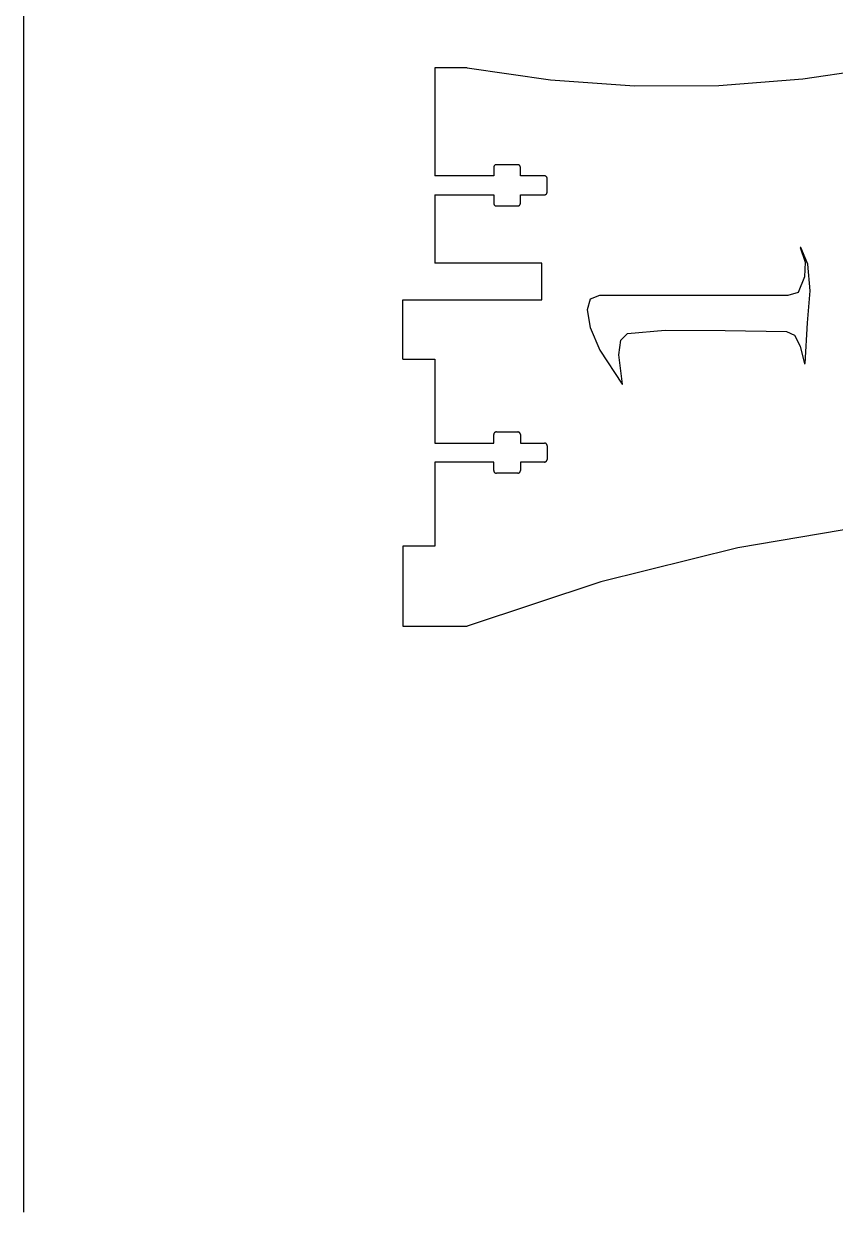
# Model space of a CAD drawing. Extents: x -22.1 to 21.9, y -13.2 to 13.2.
# Drawn here: x -22.09 to -16.11, y -13.18 to -4.43 of the extents above; entities that cross this region are included whole.
import ezdxf

# ---------------------------------------------------------------- set-up
doc = ezdxf.new("R2010")
doc.units = 0
doc.header["$MEASUREMENT"] = 0
doc.layers.get('0').update_dxf_attribs({"linetype": 'CONTINUOUS'})

msp = doc.modelspace()

# ---------------------------------------------------------------- linework, layer by layer
for p, q in [((-22.0927, -13.1835), (-22.0927, 12.8477)), ((-16.3503, -4.8344), (-14.438, -4.5482)), ((-18.8261, -4.7528), (-19.0624, -4.7528)), ((-19.0624, -4.7528), (-19.0624, -5.549)), ((-18.8261, -4.7528), (-18.2112, -4.8421)), ((-18.2112, -4.8421), (-17.5913, -4.8856)), ((-17.5913, -4.8856), (-16.9699, -4.8831)), ((-16.9699, -4.8831), (-16.3503, -4.8344)), ((-18.6292, -5.4853), (-18.6293, -5.4866)), ((-18.6293, -5.4866), (-18.6293, -5.549)), ((-18.6291, -5.4841), (-18.6292, -5.4853)), ((-18.6289, -5.4828), (-18.6291, -5.4841)), ((-18.6286, -5.4815), (-18.6289, -5.4828)), ((-18.6282, -5.4803), (-18.6286, -5.4815)), ((-18.6278, -5.4791), (-18.6282, -5.4803)), ((-18.6273, -5.4779), (-18.6278, -5.4791)), ((-18.6267, -5.4768), (-18.6273, -5.4779)), ((-18.626, -5.4757), (-18.6267, -5.4768)), ((-18.6252, -5.4746), (-18.626, -5.4757)), ((-18.6244, -5.4736), (-18.6252, -5.4746)), ((-18.6235, -5.4727), (-18.6244, -5.4736)), ((-18.6226, -5.4718), (-18.6235, -5.4727)), ((-18.6216, -5.471), (-18.6226, -5.4718)), ((-18.6205, -5.4703), (-18.6216, -5.471)), ((-18.6194, -5.4696), (-18.6205, -5.4703)), ((-18.6183, -5.469), (-18.6194, -5.4696)), ((-18.6171, -5.4684), (-18.6183, -5.469)), ((-18.6159, -5.468), (-18.6171, -5.4684)), ((-18.6147, -5.4676), (-18.6159, -5.468)), ((-18.6134, -5.4673), (-18.6147, -5.4676)), ((-18.6122, -5.4671), (-18.6134, -5.4673)), ((-18.6109, -5.467), (-18.6122, -5.4671)), ((-18.6096, -5.4669), (-18.6109, -5.467)), ((-18.4521, -5.4669), (-18.6096, -5.4669)), ((-18.4508, -5.467), (-18.4521, -5.4669)), ((-18.4496, -5.4671), (-18.4508, -5.467)), ((-18.4483, -5.4673), (-18.4496, -5.4671)), ((-18.447, -5.4676), (-18.4483, -5.4673)), ((-18.4458, -5.468), (-18.447, -5.4676)), ((-18.4446, -5.4684), (-18.4458, -5.468)), ((-18.4434, -5.469), (-18.4446, -5.4684)), ((-18.4423, -5.4696), (-18.4434, -5.469)), ((-18.4412, -5.4703), (-18.4423, -5.4696)), ((-18.4401, -5.471), (-18.4412, -5.4703)), ((-18.4391, -5.4718), (-18.4401, -5.471)), ((-18.4382, -5.4727), (-18.4391, -5.4718)), ((-18.4373, -5.4736), (-18.4382, -5.4727)), ((-18.4365, -5.4746), (-18.4373, -5.4736)), ((-18.4358, -5.4757), (-18.4365, -5.4746)), ((-18.4351, -5.4768), (-18.4358, -5.4757)), ((-18.4345, -5.4779), (-18.4351, -5.4768)), ((-18.4339, -5.4791), (-18.4345, -5.4779)), ((-18.4335, -5.4803), (-18.4339, -5.4791)), ((-18.4331, -5.4815), (-18.4335, -5.4803)), ((-18.4328, -5.4828), (-18.4331, -5.4815)), ((-18.4326, -5.4841), (-18.4328, -5.4828)), ((-18.4325, -5.4853), (-18.4326, -5.4841)), ((-18.4324, -5.4866), (-18.4325, -5.4853)), ((-18.4324, -5.549), (-18.4324, -5.4866)), ((-18.6293, -5.549), (-19.0624, -5.549)), ((-18.2553, -5.549), (-18.4324, -5.549)), ((-18.2539, -5.5491), (-18.2553, -5.549)), ((-18.2526, -5.5492), (-18.2539, -5.5491)), ((-18.2513, -5.5494), (-18.2526, -5.5492)), ((-18.25, -5.5498), (-18.2513, -5.5494)), ((-18.2487, -5.5502), (-18.25, -5.5498)), ((-18.2474, -5.5507), (-18.2487, -5.5502)), ((-18.2462, -5.5512), (-18.2474, -5.5507)), ((-18.245, -5.5519), (-18.2462, -5.5512)), ((-18.2439, -5.5526), (-18.245, -5.5519)), ((-18.2429, -5.5534), (-18.2439, -5.5526)), ((-18.2418, -5.5543), (-18.2429, -5.5534)), ((-18.2409, -5.5553), (-18.2418, -5.5543)), ((-18.24, -5.5563), (-18.2409, -5.5553)), ((-18.2392, -5.5574), (-18.24, -5.5563)), ((-18.2385, -5.5585), (-18.2392, -5.5574)), ((-18.2378, -5.5597), (-18.2385, -5.5585)), ((-18.2372, -5.5609), (-18.2378, -5.5597)), ((-18.2367, -5.5621), (-18.2372, -5.5609)), ((-18.2363, -5.5634), (-18.2367, -5.5621)), ((-18.236, -5.5647), (-18.2363, -5.5634)), ((-18.2358, -5.566), (-18.236, -5.5647)), ((-18.2356, -5.5674), (-18.2358, -5.566)), ((-18.2356, -5.5687), (-18.2356, -5.5674)), ((-18.2356, -5.6691), (-18.2356, -5.5687)), ((-19.0624, -5.6888), (-19.0624, -6.1917)), ((-19.0624, -5.6888), (-18.6293, -5.6888)), ((-18.6293, -5.6888), (-18.6293, -5.7512)), ((-18.4324, -5.6888), (-18.2553, -5.6888)), ((-18.4324, -5.7512), (-18.4324, -5.6888)), ((-18.2553, -5.6888), (-18.254, -5.6887)), ((-18.254, -5.6887), (-18.2527, -5.6886)), ((-18.2527, -5.6886), (-18.2514, -5.6884)), ((-18.2514, -5.6884), (-18.2502, -5.6881)), ((-18.2502, -5.6881), (-18.2489, -5.6877)), ((-18.2489, -5.6877), (-18.2477, -5.6873)), ((-18.2477, -5.6873), (-18.2466, -5.6868)), ((-18.2466, -5.6868), (-18.2454, -5.6861)), ((-18.2454, -5.6861), (-18.2443, -5.6855)), ((-18.2443, -5.6855), (-18.2433, -5.6847)), ((-18.2433, -5.6847), (-18.2423, -5.6839)), ((-18.2423, -5.6839), (-18.2414, -5.683)), ((-18.2414, -5.683), (-18.2405, -5.6821)), ((-18.2405, -5.6821), (-18.2397, -5.6811)), ((-18.2397, -5.6811), (-18.2389, -5.68)), ((-18.2389, -5.68), (-18.2382, -5.6789)), ((-18.2382, -5.6789), (-18.2376, -5.6778)), ((-18.2376, -5.6778), (-18.2371, -5.6766)), ((-18.2371, -5.6766), (-18.2366, -5.6754)), ((-18.2366, -5.6754), (-18.2363, -5.6742)), ((-18.2363, -5.6742), (-18.236, -5.6729)), ((-18.236, -5.6729), (-18.2358, -5.6717)), ((-18.2358, -5.6717), (-18.2356, -5.6704)), ((-18.2356, -5.6704), (-18.2356, -5.6691)), ((-18.6293, -5.7512), (-18.6292, -5.7525)), ((-18.6292, -5.7525), (-18.6291, -5.7538)), ((-18.6291, -5.7538), (-18.6289, -5.755)), ((-18.6289, -5.755), (-18.6286, -5.7563)), ((-18.6286, -5.7563), (-18.6282, -5.7575)), ((-18.6282, -5.7575), (-18.6278, -5.7587)), ((-18.6278, -5.7587), (-18.6273, -5.7599)), ((-18.6273, -5.7599), (-18.6267, -5.761)), ((-18.6267, -5.761), (-18.626, -5.7621)), ((-18.626, -5.7621), (-18.6252, -5.7632)), ((-18.6252, -5.7632), (-18.6244, -5.7642)), ((-18.6244, -5.7642), (-18.6235, -5.7651)), ((-18.6235, -5.7651), (-18.6226, -5.766)), ((-18.6226, -5.766), (-18.6216, -5.7668)), ((-18.6216, -5.7668), (-18.6205, -5.7676)), ((-18.6205, -5.7676), (-18.6194, -5.7682)), ((-18.6194, -5.7682), (-18.6183, -5.7688)), ((-18.6183, -5.7688), (-18.6171, -5.7694)), ((-18.6171, -5.7694), (-18.6159, -5.7698)), ((-18.6159, -5.7698), (-18.6147, -5.7702)), ((-18.6147, -5.7702), (-18.6134, -5.7705)), ((-18.6134, -5.7705), (-18.6122, -5.7707)), ((-18.6122, -5.7707), (-18.6109, -5.7708)), ((-18.6109, -5.7708), (-18.6096, -5.7709)), ((-18.6096, -5.7709), (-18.4521, -5.7709)), ((-18.4521, -5.7709), (-18.4508, -5.7708)), ((-18.4508, -5.7708), (-18.4496, -5.7707)), ((-18.4496, -5.7707), (-18.4483, -5.7705)), ((-18.4483, -5.7705), (-18.447, -5.7702)), ((-18.447, -5.7702), (-18.4458, -5.7698)), ((-18.4458, -5.7698), (-18.4446, -5.7694)), ((-18.4446, -5.7694), (-18.4434, -5.7688)), ((-18.4434, -5.7688), (-18.4423, -5.7682)), ((-18.4423, -5.7682), (-18.4412, -5.7676)), ((-18.4412, -5.7676), (-18.4401, -5.7668)), ((-18.4401, -5.7668), (-18.4391, -5.766)), ((-18.4391, -5.766), (-18.4382, -5.7651)), ((-18.4382, -5.7651), (-18.4373, -5.7642)), ((-18.4373, -5.7642), (-18.4365, -5.7632)), ((-18.4365, -5.7632), (-18.4358, -5.7621)), ((-18.4358, -5.7621), (-18.4351, -5.761)), ((-18.4351, -5.761), (-18.4345, -5.7599)), ((-18.4345, -5.7599), (-18.4339, -5.7587)), ((-18.4339, -5.7587), (-18.4335, -5.7575)), ((-18.4335, -5.7575), (-18.4331, -5.7563)), ((-18.4331, -5.7563), (-18.4328, -5.755)), ((-18.4328, -5.755), (-18.4326, -5.7538)), ((-18.4326, -5.7538), (-18.4325, -5.7525)), ((-18.4325, -5.7525), (-18.4324, -5.7512)), ((-16.371, -6.0779), (-16.334, -6.186)), ((-16.3653, -6.0779), (-16.371, -6.0779)), ((-16.3141, -6.2002), (-16.3653, -6.0779)), ((-18.275, -6.1917), (-19.0624, -6.1917)), ((-18.275, -6.4634), (-18.275, -6.1917)), ((-16.334, -6.186), (-16.3397, -6.2926)), ((-16.297, -6.3964), (-16.3141, -6.2002)), ((-16.3397, -6.2926), (-16.3852, -6.4078)), ((-19.2986, -6.4634), (-18.275, -6.4634)), ((-19.2986, -6.8984), (-19.2986, -6.4634)), ((-17.9179, -6.4568), (-17.9406, -6.5358)), ((-17.8496, -6.4305), (-17.9179, -6.4568)), ((-16.462, -6.4305), (-17.8496, -6.4305)), ((-16.3852, -6.4078), (-16.462, -6.4305)), ((-16.3155, -6.631), (-16.297, -6.3964)), ((-17.9406, -6.5358), (-17.9172, -6.6659)), ((-16.334, -6.931), (-16.3155, -6.631)), ((-17.9172, -6.6659), (-17.8468, -6.8343)), ((-17.6915, -6.7593), (-17.6435, -6.7106)), ((-17.6435, -6.7106), (-17.3662, -6.6865)), ((-17.3662, -6.6865), (-16.9226, -6.6893)), ((-16.9226, -6.6893), (-16.4705, -6.695)), ((-16.4705, -6.695), (-16.4129, -6.722)), ((-16.4129, -6.722), (-16.371, -6.8031)), ((-17.7074, -6.8685), (-17.6915, -6.7593)), ((-16.371, -6.8031), (-16.3397, -6.9339)), ((-19.2986, -6.8984), (-19.0624, -6.8984)), ((-19.0624, -6.8984), (-19.0624, -7.5175)), ((-17.8468, -6.8343), (-17.6819, -7.0846)), ((-17.679, -7.0846), (-17.7074, -6.8685)), ((-16.3397, -6.9339), (-16.334, -6.931)), ((-17.6819, -7.0846), (-17.679, -7.0846)), ((-18.6235, -7.4412), (-18.6244, -7.4421)), ((-18.6226, -7.4403), (-18.6235, -7.4412)), ((-18.6216, -7.4395), (-18.6226, -7.4403)), ((-18.6205, -7.4388), (-18.6216, -7.4395)), ((-18.6194, -7.4381), (-18.6205, -7.4388)), ((-18.6183, -7.4375), (-18.6194, -7.4381)), ((-18.6171, -7.4369), (-18.6183, -7.4375)), ((-18.6159, -7.4365), (-18.6171, -7.4369)), ((-18.6147, -7.4361), (-18.6159, -7.4365)), ((-18.6134, -7.4358), (-18.6147, -7.4361)), ((-18.6122, -7.4356), (-18.6134, -7.4358)), ((-18.6109, -7.4355), (-18.6122, -7.4356)), ((-18.6096, -7.4354), (-18.6109, -7.4355)), ((-18.6096, -7.4354), (-18.4521, -7.4354)), ((-18.4508, -7.4355), (-18.4521, -7.4354)), ((-18.4496, -7.4356), (-18.4508, -7.4355)), ((-18.4483, -7.4358), (-18.4496, -7.4356)), ((-18.447, -7.4361), (-18.4483, -7.4358)), ((-18.4458, -7.4365), (-18.447, -7.4361)), ((-18.4446, -7.4369), (-18.4458, -7.4365)), ((-18.4434, -7.4375), (-18.4446, -7.4369)), ((-18.4423, -7.4381), (-18.4434, -7.4375)), ((-18.4412, -7.4388), (-18.4423, -7.4381)), ((-18.4401, -7.4395), (-18.4412, -7.4388)), ((-18.4391, -7.4403), (-18.4401, -7.4395)), ((-18.4382, -7.4412), (-18.4391, -7.4403)), ((-18.4373, -7.4421), (-18.4382, -7.4412)), ((-19.0624, -7.5175), (-18.6293, -7.5175)), ((-18.6292, -7.4538), (-18.6293, -7.4551)), ((-18.6293, -7.5175), (-18.6293, -7.4551)), ((-18.6291, -7.4526), (-18.6292, -7.4538)), ((-18.6289, -7.4513), (-18.6291, -7.4526)), ((-18.6286, -7.45), (-18.6289, -7.4513)), ((-18.6282, -7.4488), (-18.6286, -7.45)), ((-18.6278, -7.4476), (-18.6282, -7.4488)), ((-18.6273, -7.4464), (-18.6278, -7.4476)), ((-18.6267, -7.4453), (-18.6273, -7.4464)), ((-18.626, -7.4442), (-18.6267, -7.4453)), ((-18.6252, -7.4431), (-18.626, -7.4442)), ((-18.6244, -7.4421), (-18.6252, -7.4431)), ((-18.4365, -7.4431), (-18.4373, -7.4421)), ((-18.4358, -7.4442), (-18.4365, -7.4431)), ((-18.4351, -7.4453), (-18.4358, -7.4442)), ((-18.4345, -7.4464), (-18.4351, -7.4453)), ((-18.4339, -7.4476), (-18.4345, -7.4464)), ((-18.4335, -7.4488), (-18.4339, -7.4476)), ((-18.4331, -7.45), (-18.4335, -7.4488)), ((-18.4328, -7.4513), (-18.4331, -7.45)), ((-18.4326, -7.4526), (-18.4328, -7.4513)), ((-18.4325, -7.4538), (-18.4326, -7.4526)), ((-18.4324, -7.4551), (-18.4325, -7.4538)), ((-18.4324, -7.4551), (-18.4324, -7.5175)), ((-18.4324, -7.5175), (-18.2553, -7.5175)), ((-18.2539, -7.5176), (-18.2553, -7.5175)), ((-18.2526, -7.5177), (-18.2539, -7.5176)), ((-18.2513, -7.5179), (-18.2526, -7.5177)), ((-18.25, -7.5183), (-18.2513, -7.5179)), ((-18.2487, -7.5187), (-18.25, -7.5183)), ((-18.2474, -7.5192), (-18.2487, -7.5187)), ((-18.2462, -7.5197), (-18.2474, -7.5192)), ((-18.245, -7.5204), (-18.2462, -7.5197)), ((-18.2439, -7.5211), (-18.245, -7.5204)), ((-18.2429, -7.5219), (-18.2439, -7.5211)), ((-18.2418, -7.5228), (-18.2429, -7.5219)), ((-18.2409, -7.5238), (-18.2418, -7.5228)), ((-18.24, -7.5248), (-18.2409, -7.5238)), ((-18.2392, -7.5259), (-18.24, -7.5248)), ((-18.2385, -7.527), (-18.2392, -7.5259)), ((-18.2378, -7.5282), (-18.2385, -7.527)), ((-18.2372, -7.5294), (-18.2378, -7.5282)), ((-18.2367, -7.5306), (-18.2372, -7.5294)), ((-18.2363, -7.5319), (-18.2367, -7.5306)), ((-18.236, -7.5332), (-18.2363, -7.5319)), ((-18.2358, -7.5345), (-18.236, -7.5332)), ((-18.2356, -7.5359), (-18.2358, -7.5345)), ((-18.2356, -7.5372), (-18.2356, -7.5359)), ((-18.2356, -7.5372), (-18.2356, -7.6376)), ((-18.6293, -7.6573), (-19.0624, -7.6573)), ((-19.0624, -7.6573), (-19.0624, -8.2764)), ((-18.6293, -7.7197), (-18.6293, -7.6573)), ((-18.2553, -7.6573), (-18.4324, -7.6573)), ((-18.4324, -7.6573), (-18.4324, -7.7197)), ((-18.2553, -7.6573), (-18.2539, -7.6572)), ((-18.2539, -7.6572), (-18.2526, -7.6571)), ((-18.2526, -7.6571), (-18.2513, -7.6569)), ((-18.2513, -7.6569), (-18.25, -7.6566)), ((-18.25, -7.6566), (-18.2487, -7.6562)), ((-18.2487, -7.6562), (-18.2474, -7.6557)), ((-18.2474, -7.6557), (-18.2462, -7.6551)), ((-18.2462, -7.6551), (-18.245, -7.6544)), ((-18.245, -7.6544), (-18.2439, -7.6537)), ((-18.2439, -7.6537), (-18.2429, -7.6529)), ((-18.2429, -7.6529), (-18.2418, -7.652)), ((-18.2418, -7.652), (-18.2409, -7.651)), ((-18.2409, -7.651), (-18.24, -7.65)), ((-18.24, -7.65), (-18.2392, -7.649)), ((-18.2392, -7.649), (-18.2385, -7.6478)), ((-18.2385, -7.6478), (-18.2378, -7.6467)), ((-18.2378, -7.6467), (-18.2372, -7.6454)), ((-18.2372, -7.6454), (-18.2367, -7.6442)), ((-18.2367, -7.6442), (-18.2363, -7.6429)), ((-18.2363, -7.6429), (-18.236, -7.6416)), ((-18.236, -7.6416), (-18.2358, -7.6403)), ((-18.2358, -7.6403), (-18.2356, -7.6389)), ((-18.2356, -7.6389), (-18.2356, -7.6376)), ((-18.6293, -7.7197), (-18.6292, -7.721)), ((-18.6292, -7.721), (-18.6291, -7.7224)), ((-18.6291, -7.7224), (-18.6289, -7.7237)), ((-18.6289, -7.7237), (-18.6286, -7.725)), ((-18.6286, -7.725), (-18.6282, -7.7263)), ((-18.6282, -7.7263), (-18.6277, -7.7275)), ((-18.6277, -7.7275), (-18.6271, -7.7287)), ((-18.6271, -7.7287), (-18.6264, -7.7299)), ((-18.6264, -7.7299), (-18.6257, -7.731)), ((-18.6257, -7.731), (-18.6249, -7.7321)), ((-18.6249, -7.7321), (-18.624, -7.7331)), ((-18.624, -7.7331), (-18.623, -7.7341)), ((-18.623, -7.7341), (-18.622, -7.735)), ((-18.622, -7.735), (-18.621, -7.7358)), ((-18.621, -7.7358), (-18.6198, -7.7365)), ((-18.6198, -7.7365), (-18.6187, -7.7372)), ((-18.6187, -7.7372), (-18.6174, -7.7377)), ((-18.6174, -7.7377), (-18.6162, -7.7382)), ((-18.6162, -7.7382), (-18.6149, -7.7386)), ((-18.6149, -7.7386), (-18.6136, -7.739)), ((-18.6136, -7.739), (-18.6123, -7.7392)), ((-18.6123, -7.7392), (-18.6109, -7.7393)), ((-18.6109, -7.7393), (-18.6096, -7.7394)), ((-18.4521, -7.7394), (-18.6096, -7.7394)), ((-18.4521, -7.7394), (-18.4508, -7.7393)), ((-18.4508, -7.7393), (-18.4494, -7.7392)), ((-18.4494, -7.7392), (-18.4481, -7.739)), ((-18.4481, -7.739), (-18.4468, -7.7386)), ((-18.4468, -7.7386), (-18.4455, -7.7382)), ((-18.4455, -7.7382), (-18.4443, -7.7377)), ((-18.4443, -7.7377), (-18.4431, -7.7372)), ((-18.4431, -7.7372), (-18.4419, -7.7365)), ((-18.4419, -7.7365), (-18.4408, -7.7358)), ((-18.4408, -7.7358), (-18.4397, -7.735)), ((-18.4397, -7.735), (-18.4387, -7.7341)), ((-18.4387, -7.7341), (-18.4377, -7.7331)), ((-18.4377, -7.7331), (-18.4369, -7.7321)), ((-18.4369, -7.7321), (-18.436, -7.731)), ((-18.436, -7.731), (-18.4353, -7.7299)), ((-18.4353, -7.7299), (-18.4346, -7.7287)), ((-18.4346, -7.7287), (-18.4341, -7.7275)), ((-18.4341, -7.7275), (-18.4336, -7.7263)), ((-18.4336, -7.7263), (-18.4332, -7.725)), ((-18.4332, -7.725), (-18.4329, -7.7237)), ((-18.4329, -7.7237), (-18.4326, -7.7224)), ((-18.4326, -7.7224), (-18.4325, -7.721)), ((-18.4325, -7.721), (-18.4324, -7.7197)), ((-15.8062, -8.1166), (-16.8312, -8.2886)), ((-19.0624, -8.2764), (-19.2986, -8.2764)), ((-19.2986, -8.2764), (-19.2986, -8.8669)), ((-16.8312, -8.2886), (-17.8399, -8.5392)), ((-17.8399, -8.5392), (-18.8261, -8.8669)), ((-19.2986, -8.8669), (-18.8261, -8.8669))]:
    msp.add_line(p, q)

doc.saveas('drawing.dxf')
